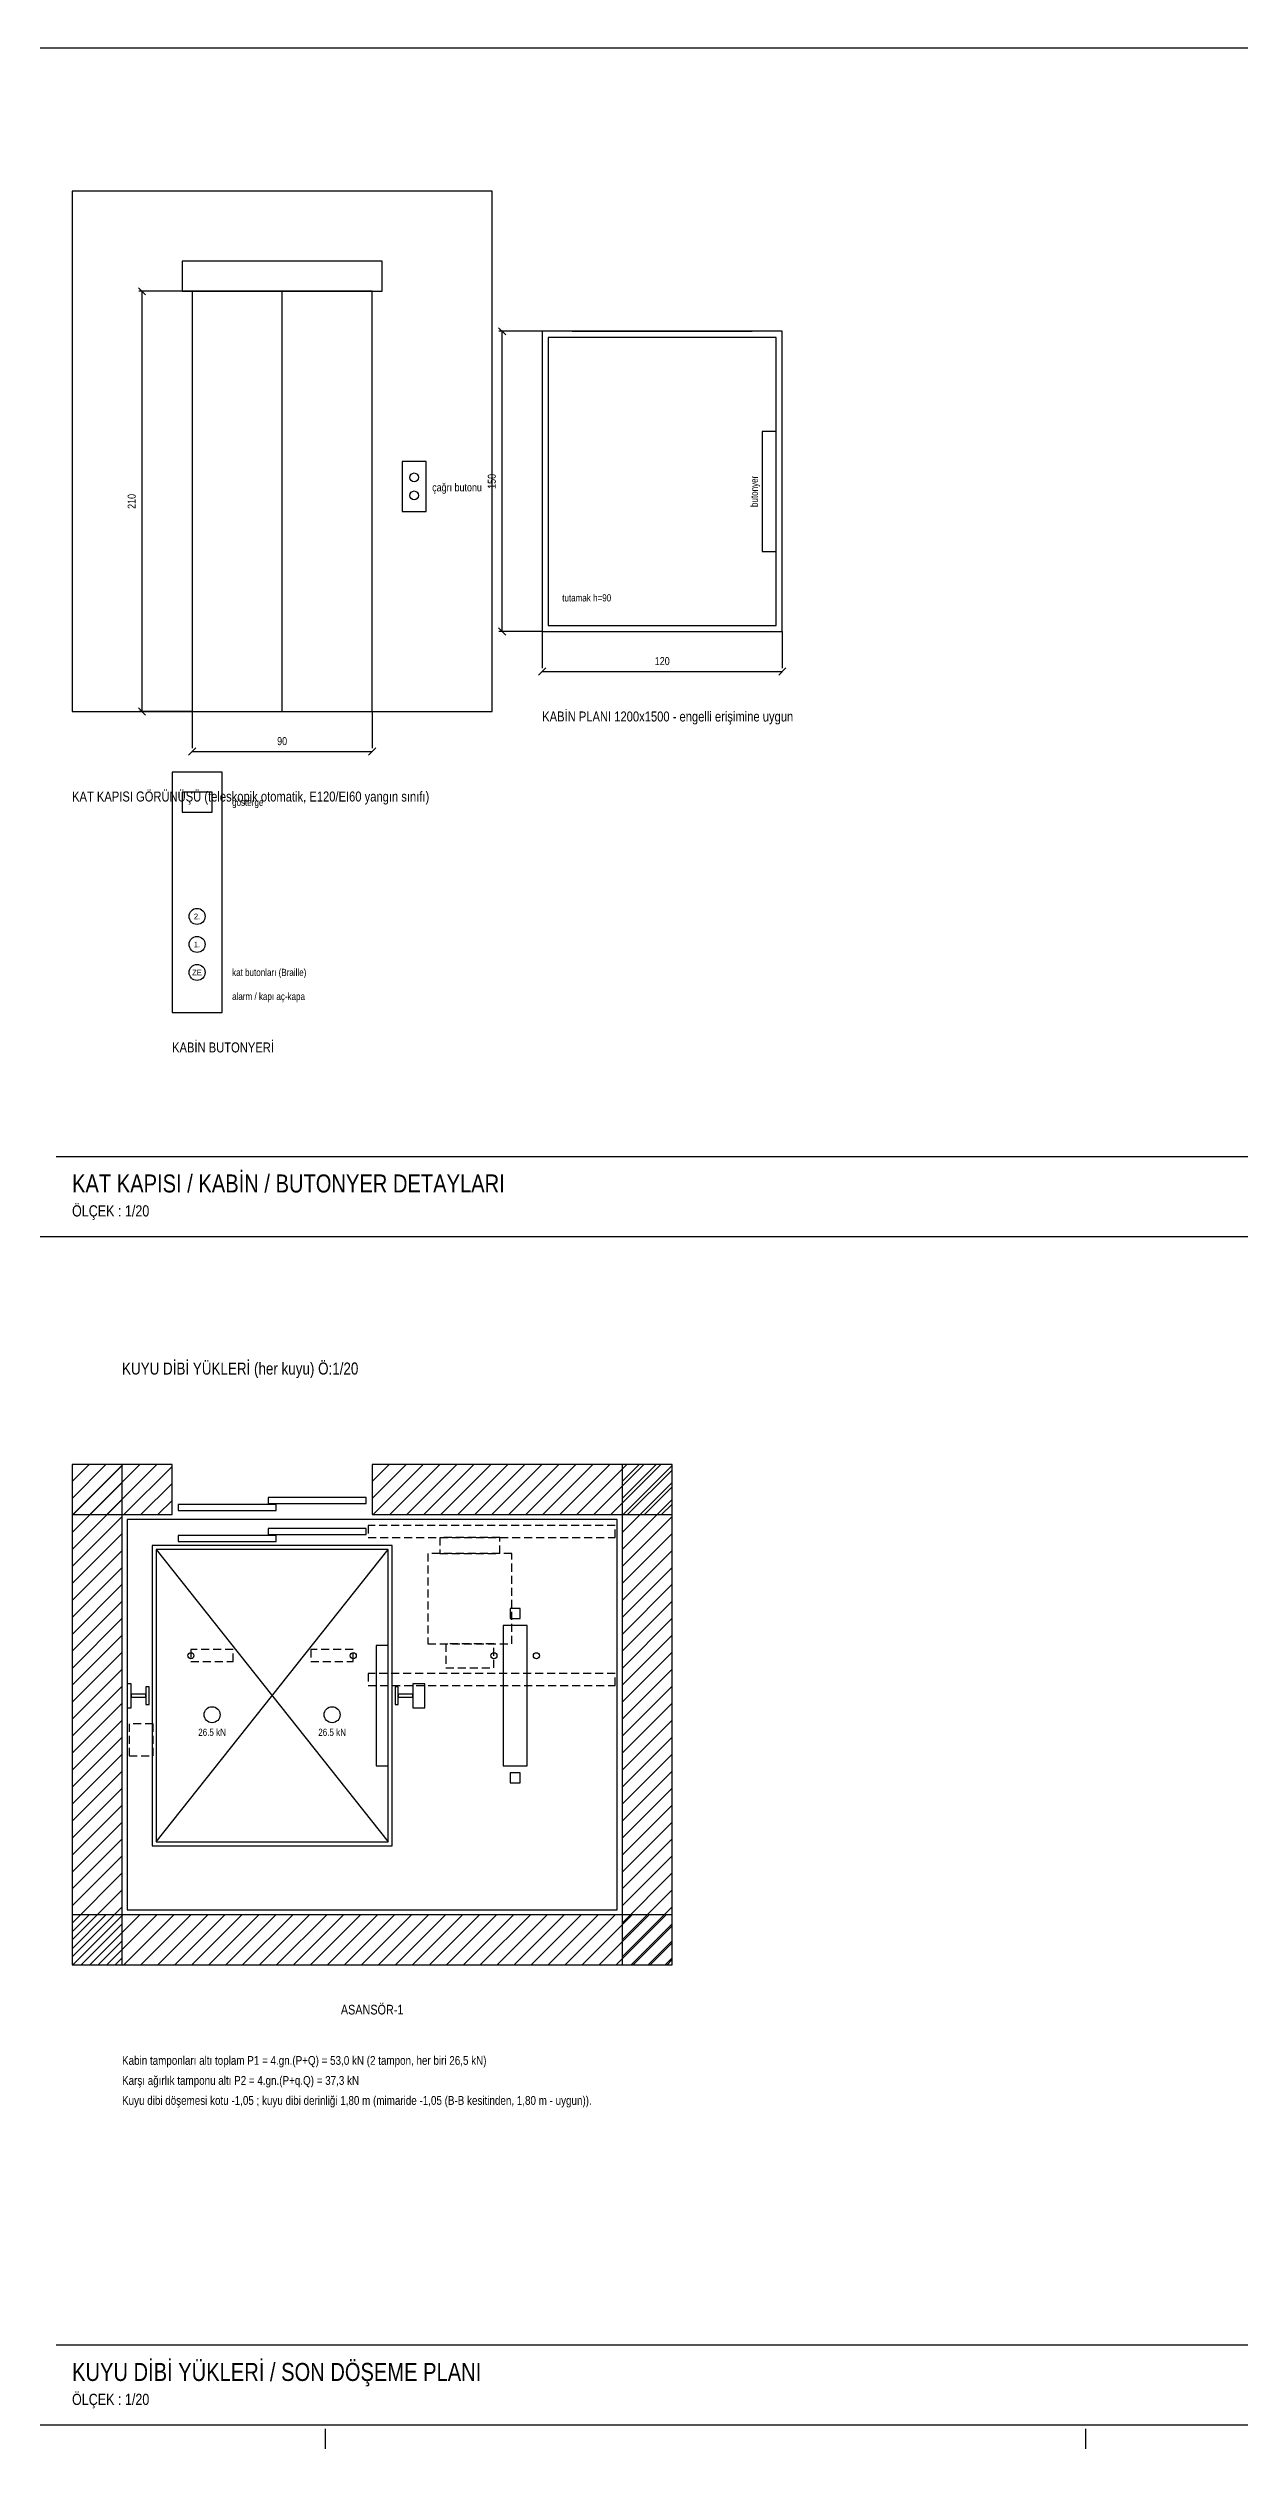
# Model space of a CAD drawing. Header units: centimetres. Extents: x 0 to 13208, y -30 to 2970.
# Drawn here: x 6403 to 7893, y -30 to 2970 of the extents above; entities that cross this region are included whole.
import ezdxf
from ezdxf.enums import TextEntityAlignment as Align

# ---------------------------------------------------------------- set-up
doc = ezdxf.new("R2010")
doc.units = ezdxf.units.CM
doc.linetypes.add('CENTER', pattern=[40, 25, -5, 5, -5])
doc.linetypes.add('DASHED', pattern=[15, 10, -5])
for name, color, linetype in [('SCOTT-ANTET', 4, 'CONTINUOUS'), ('SCOTT-BASLIK', 5, 'CONTINUOUS'), ('SCOTT-CERCEVE', 7, 'CONTINUOUS'), ('SCOTT-DUVAR', 7, 'CONTINUOUS'), ('SCOTT-EKSEN', 8, 'CENTER'), ('SCOTT-HALAT', 6, 'CONTINUOUS'), ('SCOTT-KA', 30, 'CONTINUOUS'), ('SCOTT-KABIN', 5, 'CONTINUOUS'), ('SCOTT-KAPI', 3, 'CONTINUOUS'), ('SCOTT-MOTOR-GIZLI', 6, 'DASHED'), ('SCOTT-OLCU', 3, 'CONTINUOUS'), ('SCOTT-RAY', 1, 'CONTINUOUS'), ('SCOTT-SIVA', 8, 'CONTINUOUS'), ('SCOTT-TARAMA', 8, 'CONTINUOUS'), ('SCOTT-YAZI', 4, 'CONTINUOUS'), ('SCOTT-YUK', 1, 'CONTINUOUS')]:
    doc.layers.add(name, color=color, linetype=linetype)
doc.styles.get("Standard").update_dxf_attribs({"font": 'arial.ttf', "width": 0.8})

msp = doc.modelspace()

# ---------------------------------------------------------------- linework, layer by layer
at = {"layer": 'SCOTT-ANTET'}
for p, q in [((6413.3, 1585), (8835.4, 1585)), ((6413.3, 100), (8835.4, 100))]:
    msp.add_line(p, q, dxfattribs=at)
at = {"layer": 'SCOTT-CERCEVE'}
msp.add_line((6393.3, 1485), (8855.4, 1485), dxfattribs=at)
for points in [[(0, 0), (13207.9, 0), (13207.9, 2970), (0, 2970)], [(100, 0), (13182.9, 0), (13182.9, 2970), (100, 2970)]]:
    msp.add_lwpolyline(points, close=True, dxfattribs=at)
at = {"layer": 'SCOTT-DUVAR'}
for points in [[(6433.3, 2141), (6958.3, 2141), (6958.3, 2791), (6433.3, 2791)], [(6433.3, 575), (6495.8, 575), (6495.8, 1200), (6433.3, 1200)], [(6433.3, 1137.5), (6558.3, 1137.5), (6558.3, 1200), (6433.3, 1200)], [(6808.3, 1137.5), (7183.3, 1137.5), (7183.3, 1200), (6808.3, 1200)], [(7120.8, 575), (7183.3, 575), (7183.3, 1200), (7120.8, 1200)], [(6433.3, 575), (7183.3, 575), (7183.3, 637.5), (6433.3, 637.5)]]:
    msp.add_lwpolyline(points, close=True, dxfattribs=at)
at = {"layer": 'SCOTT-EKSEN'}
for p, q in [((6750, -30), (6750, -5)), ((7700, -30), (7700, -5))]:
    msp.add_line(p, q, dxfattribs=at)
at = {"layer": 'SCOTT-HALAT'}
for centre in [(6581.8, 961.2), (6784.8, 961.2), (6960.5, 961.2), (7013.5, 961.2)]:
    msp.add_circle(centre, 3.75, dxfattribs=at)
at = {"layer": 'SCOTT-KA'}
msp.add_lwpolyline([(6972, 823.8), (7002, 823.8), (7002, 998.8), (6972, 998.8)], close=True, dxfattribs=at)
at = {"layer": 'SCOTT-KABIN'}
for p, q in [((7028.3, 2466), (7028.3, 2466)), ((6538.3, 728.8), (6828.3, 1093.8)), ((6538.3, 1093.8), (6828.3, 728.8))]:
    msp.add_line(p, q, dxfattribs=at)
for points in [[(7020.8, 2241), (7320.8, 2241), (7320.8, 2616), (7020.8, 2616)], [(7028.3, 2248.5), (7313.3, 2248.5), (7313.3, 2608.5), (7028.3, 2608.5)], [(7295.8, 2341), (7313.3, 2341), (7313.3, 2491), (7295.8, 2491)], [(6558.3, 1765), (6620.8, 1765), (6620.8, 2065), (6558.3, 2065)], [(6570.8, 2015), (6608.3, 2015), (6608.3, 2040), (6570.8, 2040)], [(6533.3, 723.8), (6833.3, 723.8), (6833.3, 1098.8), (6533.3, 1098.8)], [(6538.3, 728.8), (6828.3, 728.8), (6828.3, 1093.8), (6538.3, 1093.8)], [(6813.3, 823.8), (6828.3, 823.8), (6828.3, 973.8), (6813.3, 973.8)]]:
    msp.add_lwpolyline(points, close=True, dxfattribs=at)
for centre in [(6589.5, 1885), (6589.5, 1850), (6589.5, 1815)]:
    msp.add_circle(centre, 10, dxfattribs=at)
at = {"layer": 'SCOTT-KAPI'}
for p, q in [((6695.8, 2141), (6695.8, 2666)), ((7058.3, 2616), (7283.3, 2616))]:
    msp.add_line(p, q, dxfattribs=at)
for points in [[(6570.8, 2666), (6820.8, 2666), (6820.8, 2703.5), (6570.8, 2703.5)], [(6583.3, 2141), (6808.3, 2141), (6808.3, 2666), (6583.3, 2666)], [(6845.8, 2391), (6875.8, 2391), (6875.8, 2453.5), (6845.8, 2453.5)], [(6565.8, 1142.5), (6688.3, 1142.5), (6688.3, 1150), (6565.8, 1150)], [(6678.3, 1151.2), (6800.8, 1151.2), (6800.8, 1158.8), (6678.3, 1158.8)], [(6565.8, 1103.8), (6688.3, 1103.8), (6688.3, 1111.2), (6565.8, 1111.2)], [(6678.3, 1112.5), (6800.8, 1112.5), (6800.8, 1120), (6678.3, 1120)]]:
    msp.add_lwpolyline(points, close=True, dxfattribs=at)
for centre in [(6860.8, 2433.5), (6860.8, 2411)]:
    msp.add_circle(centre, 5.5, dxfattribs=at)
at = {"layer": 'SCOTT-MOTOR-GIZLI'}
for points in [[(6803.3, 1108.8), (7112, 1108.8), (7112, 1123.8), (6803.3, 1123.8)], [(6878, 976.2), (6983, 976.2), (6983, 1088.8), (6878, 1088.8)], [(6893, 1088.8), (6968, 1088.8), (6968, 1108.8), (6893, 1108.8)], [(6581.8, 953.8), (6634.8, 953.8), (6634.8, 968.8), (6581.8, 968.8)], [(6731.8, 953.8), (6784.8, 953.8), (6784.8, 968.8), (6731.8, 968.8)], [(6900.5, 946.2), (6960.5, 946.2), (6960.5, 976.2), (6900.5, 976.2)], [(6803.3, 923.8), (7112, 923.8), (7112, 938.8), (6803.3, 938.8)], [(6504.5, 836.2), (6534.5, 836.2), (6534.5, 876.2), (6504.5, 876.2)]]:
    msp.add_lwpolyline(points, close=True, dxfattribs=at)
at = {"layer": 'SCOTT-OLCU'}
for p, q in [((6525.3, 2661.5), (6516.3, 2670.5)), ((6583.3, 2666), (6516.8, 2666)), ((6520.8, 2141), (6520.8, 2666)), ((6975.3, 2611.5), (6966.3, 2620.5)), ((7020.8, 2616), (6966.8, 2616)), ((6970.8, 2241), (6970.8, 2616)), ((6975.3, 2236.5), (6966.3, 2245.5)), ((7020.8, 2241), (6966.8, 2241)), ((7020.8, 2241), (7020.8, 2195)), ((7320.8, 2241), (7320.8, 2195)), ((7016.3, 2186.5), (7025.3, 2195.5)), ((7020.8, 2191), (7320.8, 2191)), ((7316.3, 2186.5), (7325.3, 2195.5)), ((6525.3, 2136.5), (6516.3, 2145.5)), ((6583.3, 2141), (6516.8, 2141)), ((6583.3, 2141), (6583.3, 2095)), ((6808.3, 2141), (6808.3, 2095)), ((6578.8, 2086.5), (6587.8, 2095.5)), ((6583.3, 2091), (6808.3, 2091)), ((6803.8, 2086.5), (6812.8, 2095.5))]:
    msp.add_line(p, q, dxfattribs=at)
at = {"layer": 'SCOTT-RAY'}
for points in [[(6980.8, 1007.5), (6993.3, 1007.5), (6993.3, 1020), (6980.8, 1020)], [(6502, 896.2), (6507.3, 896.2), (6507.3, 926.2), (6502, 926.2)], [(6507.3, 909.2), (6525.5, 909.2), (6525.5, 913.2), (6507.3, 913.2)], [(6525.5, 900.1), (6529.5, 900.1), (6529.5, 922.4), (6525.5, 922.4)], [(6837, 900.1), (6841, 900.1), (6841, 922.4), (6837, 922.4)], [(6841, 909.2), (6859.3, 909.2), (6859.3, 913.2), (6841, 913.2)], [(6859.3, 896.2), (6874.3, 896.2), (6874.3, 926.2), (6859.3, 926.2)], [(6980.8, 802.5), (6993.3, 802.5), (6993.3, 815), (6980.8, 815)]]:
    msp.add_lwpolyline(points, close=True, dxfattribs=at)
at = {"layer": 'SCOTT-SIVA'}
msp.add_lwpolyline([(6502, 643.8), (7114.5, 643.8), (7114.5, 1131.2), (6502, 1131.2)], close=True, dxfattribs=at)
at = {"layer": 'SCOTT-TARAMA'}
for p, q in [((6433.3, 1178.8), (6454.5, 1200)), ((6433.3, 1157.6), (6475.7, 1200)), ((6433.3, 1178.8), (6454.5, 1200)), ((6433.3, 1157.6), (6475.7, 1200)), ((6434.4, 1137.5), (6496.9, 1200)), ((6455.6, 1137.5), (6518.1, 1200)), ((6476.8, 1137.5), (6539.3, 1200)), ((6808.3, 1178.8), (6829.5, 1200)), ((6808.3, 1157.6), (6850.7, 1200)), ((6809.4, 1137.5), (6871.9, 1200)), ((6830.6, 1137.5), (6893.1, 1200)), ((6851.8, 1137.5), (6914.3, 1200)), ((6873, 1137.5), (6935.5, 1200)), ((6894.3, 1137.5), (6956.8, 1200)), ((6915.5, 1137.5), (6978, 1200)), ((6936.7, 1137.5), (6999.2, 1200)), ((6957.9, 1137.5), (7020.4, 1200)), ((6979.1, 1137.5), (7041.6, 1200)), ((7000.3, 1137.5), (7062.8, 1200)), ((7021.5, 1137.5), (7084, 1200)), ((7042.7, 1137.5), (7105.2, 1200)), ((7064, 1137.5), (7126.5, 1200)), ((7085.2, 1137.5), (7147.7, 1200)), ((7106.4, 1137.5), (7168.9, 1200)), ((7120.8, 1178.8), (7142, 1200)), ((7120.8, 1157.6), (7163.2, 1200)), ((6433.3, 1136.4), (6495.8, 1198.9)), ((6433.3, 1115.1), (6495.8, 1177.6)), ((6498, 1137.5), (6558.3, 1197.7)), ((6519.3, 1137.5), (6558.3, 1176.5)), ((7120.8, 1136.4), (7183.3, 1198.9)), ((7120.8, 1115.1), (7183.3, 1177.6)), ((7127.6, 1137.5), (7183.3, 1193.2)), ((7148.8, 1137.5), (7183.3, 1172)), ((6433.3, 1093.9), (6495.8, 1156.4)), ((6540.5, 1137.5), (6558.3, 1155.3)), ((7120.8, 1093.9), (7183.3, 1156.4)), ((7170, 1137.5), (7183.3, 1150.7)), ((6433.3, 1072.7), (6495.8, 1135.2)), ((6433.3, 1051.5), (6495.8, 1114)), ((7120.8, 1072.7), (7183.3, 1135.2)), ((7120.8, 1051.5), (7183.3, 1114)), ((6433.3, 1030.3), (6495.8, 1092.8)), ((7120.8, 1030.3), (7183.3, 1092.8)), ((6433.3, 1009.1), (6495.8, 1071.6)), ((6433.3, 987.9), (6495.8, 1050.4)), ((7120.8, 1009.1), (7183.3, 1071.6)), ((7120.8, 987.9), (7183.3, 1050.4)), ((6433.3, 966.7), (6495.8, 1029.2)), ((7120.8, 966.7), (7183.3, 1029.2)), ((6433.3, 945.4), (6495.8, 1007.9)), ((7120.8, 945.4), (7183.3, 1007.9)), ((6433.3, 924.2), (6495.8, 986.7)), ((6433.3, 903), (6495.8, 965.5)), ((7120.8, 924.2), (7183.3, 986.7)), ((7120.8, 903), (7183.3, 965.5)), ((6433.3, 881.8), (6495.8, 944.3)), ((7120.8, 881.8), (7183.3, 944.3)), ((6433.3, 860.6), (6495.8, 923.1)), ((6433.3, 839.4), (6495.8, 901.9)), ((7120.8, 860.6), (7183.3, 923.1)), ((7120.8, 839.4), (7183.3, 901.9)), ((6433.3, 818.2), (6495.8, 880.7)), ((7120.8, 818.2), (7183.3, 880.7)), ((6433.3, 797), (6495.8, 859.5)), ((7120.8, 797), (7183.3, 859.5)), ((6433.3, 775.7), (6495.8, 838.2)), ((6433.3, 754.5), (6495.8, 817)), ((7120.8, 775.7), (7183.3, 838.2)), ((7120.8, 754.5), (7183.3, 817)), ((6433.3, 733.3), (6495.8, 795.8)), ((7120.8, 733.3), (7183.3, 795.8)), ((6433.3, 712.1), (6495.8, 774.6)), ((6433.3, 690.9), (6495.8, 753.4)), ((7120.8, 712.1), (7183.3, 774.6)), ((7120.8, 690.9), (7183.3, 753.4)), ((6433.3, 669.7), (6495.8, 732.2)), ((7120.8, 669.7), (7183.3, 732.2)), ((6433.3, 648.5), (6495.8, 711)), ((7120.8, 648.5), (7183.3, 711)), ((6433.3, 627.2), (6495.8, 689.7)), ((6433.3, 606), (6495.8, 668.5)), ((7120.8, 627.2), (7183.3, 689.7)), ((7120.8, 606), (7183.3, 668.5)), ((6433.3, 584.8), (6495.8, 647.3)), ((6433.3, 616.3), (6454.5, 637.5)), ((6433.3, 595.1), (6475.7, 637.5)), ((6434.4, 575), (6496.9, 637.5)), ((6455.6, 575), (6518.1, 637.5)), ((6476.8, 575), (6539.3, 637.5)), ((6498, 575), (6560.5, 637.5)), ((6519.3, 575), (6581.8, 637.5)), ((6540.5, 575), (6603, 637.5)), ((6561.7, 575), (6624.2, 637.5)), ((6582.9, 575), (6645.4, 637.5)), ((6604.1, 575), (6666.6, 637.5)), ((6625.3, 575), (6687.8, 637.5)), ((6646.5, 575), (6709, 637.5)), ((6667.7, 575), (6730.2, 637.5)), ((6689, 575), (6751.5, 637.5)), ((6710.2, 575), (6772.7, 637.5)), ((6731.4, 575), (6793.9, 637.5)), ((6752.6, 575), (6815.1, 637.5)), ((6773.8, 575), (6836.3, 637.5)), ((6795, 575), (6857.5, 637.5)), ((6816.2, 575), (6878.7, 637.5)), ((6837.4, 575), (6899.9, 637.5)), ((6858.7, 575), (6921.2, 637.5)), ((6879.9, 575), (6942.4, 637.5)), ((6901.1, 575), (6963.6, 637.5)), ((6922.3, 575), (6984.8, 637.5)), ((6943.5, 575), (7006, 637.5)), ((6964.7, 575), (7027.2, 637.5)), ((6985.9, 575), (7048.4, 637.5)), ((7007.1, 575), (7069.6, 637.5)), ((7028.4, 575), (7090.9, 637.5)), ((7049.6, 575), (7112.1, 637.5)), ((7070.8, 575), (7133.3, 637.5)), ((7092, 575), (7154.5, 637.5)), ((7113.2, 575), (7175.7, 637.5)), ((7120.8, 584.8), (7183.3, 647.3)), ((6444.6, 575), (6495.8, 626.1)), ((6465.9, 575), (6495.8, 604.9)), ((7132.1, 575), (7183.3, 626.1)), ((7134.4, 575), (7183.3, 623.8)), ((7153.4, 575), (7183.3, 604.9)), ((7155.6, 575), (7183.3, 602.6)), ((6487.1, 575), (6495.8, 583.7)), ((7174.6, 575), (7183.3, 583.7)), ((7176.9, 575), (7183.3, 581.4))]:
    msp.add_line(p, q, dxfattribs=at)
at = {"layer": 'SCOTT-YUK'}
for centre in [(6608.3, 887.5), (6758.3, 887.5)]:
    msp.add_circle(centre, 10, dxfattribs=at)

# ---------------------------------------------------------------- texts
at = {"layer": 'SCOTT-ANTET', "width": 0.8}
for p in [(6433.3, 1510), (6433.3, 25)]:
    msp.add_text('ÖLÇEK : 1/20', height=14, dxfattribs=at).set_placement(p)
at = {"layer": 'SCOTT-BASLIK', "width": 0.8}
for s, height, p in [('KABİN PLANI 1200x1500 - engelli erişimine uygun', 12.5, (7020.8, 2128.5)), ('KAT KAPISI GÖRÜNÜŞÜ (teleskopik otomatik, E120/EI60 yangın sınıfı)', 12.5, (6433.3, 2028.5)), ('KABİN BUTONYERİ', 12.5, (6558.3, 1715)), ('KAT KAPISI / KABİN / BUTONYER DETAYLARI', 22.5, (6433.3, 1540)), ('KUYU DİBİ YÜKLERİ (her kuyu) Ö:1/20', 15, (6495.8, 1312.5)), ('KUYU DİBİ YÜKLERİ / SON DÖŞEME PLANI', 22.5, (6433.3, 55))]:
    msp.add_text(s, height=height, dxfattribs=at).set_placement(p)
msp.add_text('ASANSÖR-1', height=12.1, dxfattribs=at).set_placement((6808.3, 525), align=Align.TOP_CENTER)
at = {"layer": 'SCOTT-OLCU', "width": 0.8}
for s, p in [('150', (6965.8, 2428.5)), ('210', (6515.8, 2403.5))]:
    msp.add_text(s, height=10, rotation=90, dxfattribs=at).set_placement(p, align=Align.BOTTOM_CENTER)
for s, p in [('120', (7170.8, 2196)), ('90', (6695.8, 2096))]:
    msp.add_text(s, height=10, dxfattribs=at).set_placement(p, align=Align.BOTTOM_CENTER)
at = {"layer": 'SCOTT-YAZI', "width": 0.8}
msp.add_text('butonyer', height=9, rotation=90, dxfattribs=at).set_placement((7285.8, 2416), align=Align.MIDDLE_CENTER)
for s, height, p in [('çağrı butonu', 10, (6883.3, 2421)), ('gösterge', 9, (6633.3, 2027.5)), ('kat butonları (Braille)', 9, (6633.3, 1815)), ('alarm / kapı aç-kapa', 9, (6633.3, 1785))]:
    msp.add_text(s, height=height, dxfattribs=at).set_placement(p, align=Align.MIDDLE_LEFT)
for s, height, p in [('tutamak h=90', 9, (7045.8, 2278.5)), ('Kabin tamponları altı toplam P1 = 4.gn.(P+Q) = 53,0 kN (2 tampon, her biri 26,5 kN)', 11, (6495.8, 450)), ('Karşı ağırlık tamponu altı P2 = 4.gn.(P+q.Q) = 37,3 kN', 11, (6495.8, 425)), ('Kuyu dibi döşemesi kotu -1,05 ; kuyu dibi derinliği 1,80 m (mimaride -1,05 (B-B kesitinden, 1,80 m - uygun)).', 11, (6495.8, 400))]:
    msp.add_text(s, height=height, dxfattribs=at).set_placement(p)
for s, p in [('2.', (6589.5, 1885)), ('1.', (6589.5, 1850)), ('ZE', (6589.5, 1815))]:
    msp.add_text(s, height=7, dxfattribs=at).set_placement(p, align=Align.MIDDLE_CENTER)
at = {"layer": 'SCOTT-YUK', "width": 0.8}
for p in [(6608.3, 870), (6758.3, 870)]:
    msp.add_text('26.5 kN', height=9, dxfattribs=at).set_placement(p, align=Align.TOP_CENTER)

doc.saveas('drawing.dxf')
